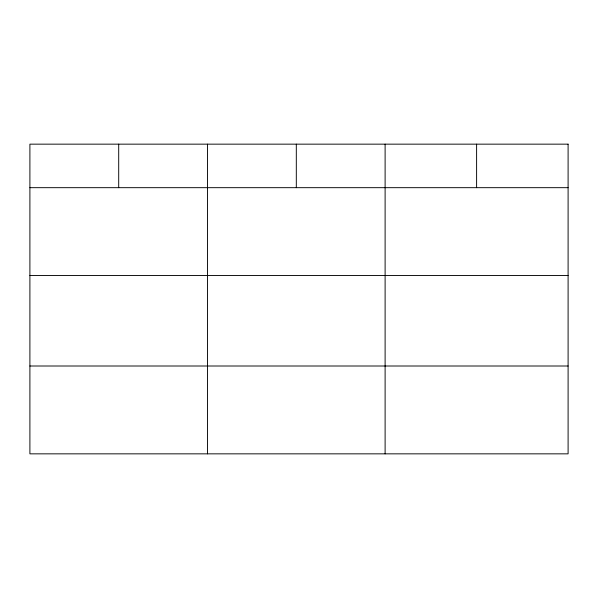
<?xml version="1.0" encoding="UTF-8"?>
<svg xmlns="http://www.w3.org/2000/svg" width="598" height="598" viewBox="0 0 598 598"><rect width="100%" height="100%" fill="white"/><g stroke="black" fill="none" stroke-linecap="round" stroke-linejoin="round"><path stroke-width="0.9" d="M29.9 187.675L568.1 187.675M29.9 275.514L568.1 275.514M29.9 366.006L568.1 366.006M476.606 144.155L476.606 187.675M385.112 144.155L385.112 453.845M296.309 144.155L296.309 187.675M207.506 144.155L207.506 453.845M118.703 144.155L118.703 187.675M568.1 144.155L29.9 144.155L29.9 453.845L568.1 453.845L568.1 144.155"/></g></svg>
